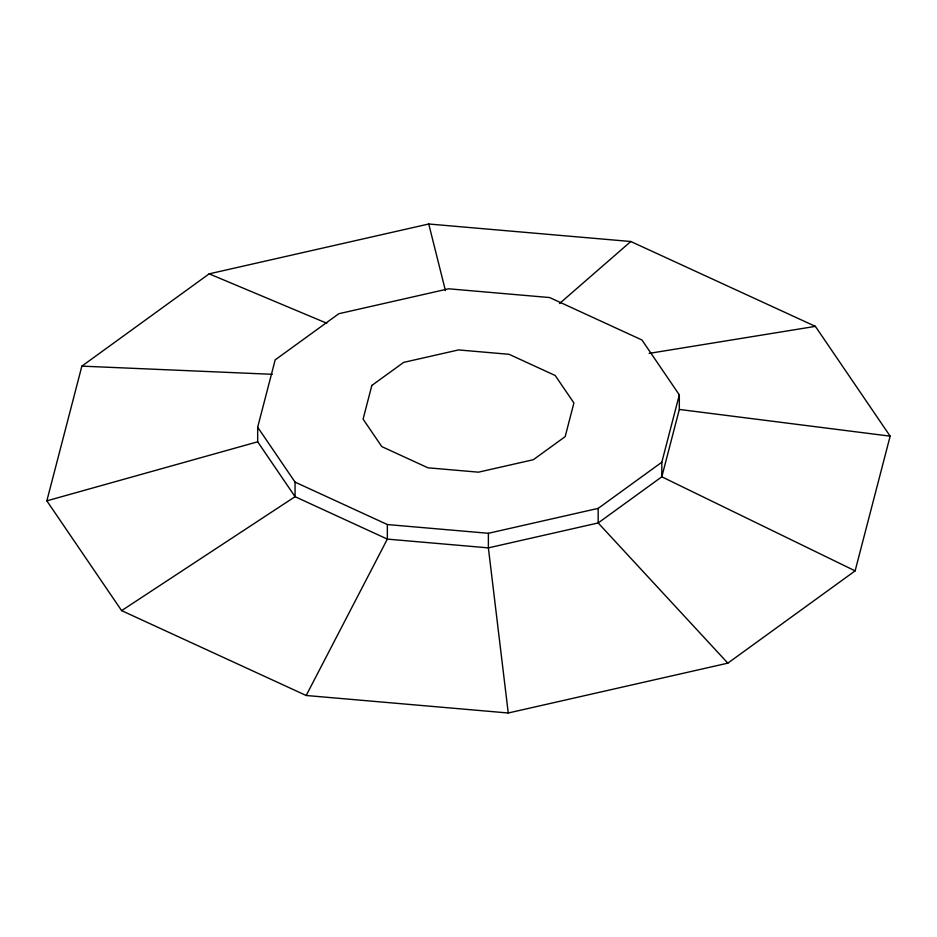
<?xml version="1.0" encoding="UTF-8"?>
<svg xmlns="http://www.w3.org/2000/svg" width="937" height="937" viewBox="0 0 937 937"><rect width="100%" height="100%" fill="white"/><g stroke="black" fill="none" stroke-linecap="round" stroke-linejoin="round"><path stroke-width="1.41" d="M46.85 500.838L81.87 366.133L209.162 273.85L428.748 224.002L630.812 241.512L815.377 326.369L890.15 436.162L855.13 570.867L727.838 663.15L508.252 712.998L306.188 695.488L121.623 610.631L46.85 500.838L257.675 441.795L295.061 496.68L387.344 539.115L488.376 547.876L598.169 522.951L661.815 476.804L679.325 409.446L679.325 394.875L641.939 339.979L549.656 297.556L448.624 288.795L338.831 313.719L275.185 359.867L257.675 427.213L257.675 441.795M855.13 570.867L661.815 476.804L661.815 462.234L679.325 394.875M306.188 695.488L387.344 539.115L387.344 524.544L295.061 482.11L257.675 427.213M559.53 303.541L630.812 241.512M387.344 524.544L488.376 533.294L598.169 508.381L661.815 462.234M121.623 610.631L295.061 496.68L295.061 482.11M649.107 353.39L815.377 326.369M81.87 366.133L272.28 374.308M679.325 409.446L890.15 436.162M209.162 273.85L326.802 323.242M727.838 663.15L598.169 522.951L598.169 508.381M428.748 224.002L445.426 290.611M508.252 712.998L488.376 547.876L488.376 533.294M371.837 385.458L363.087 419.132L381.781 446.586L427.916 467.797L478.444 472.178L533.329 459.716L565.163 436.642L573.912 402.969L555.219 375.514L509.084 354.303L458.556 349.923L403.671 362.385L371.837 385.458"/></g></svg>
